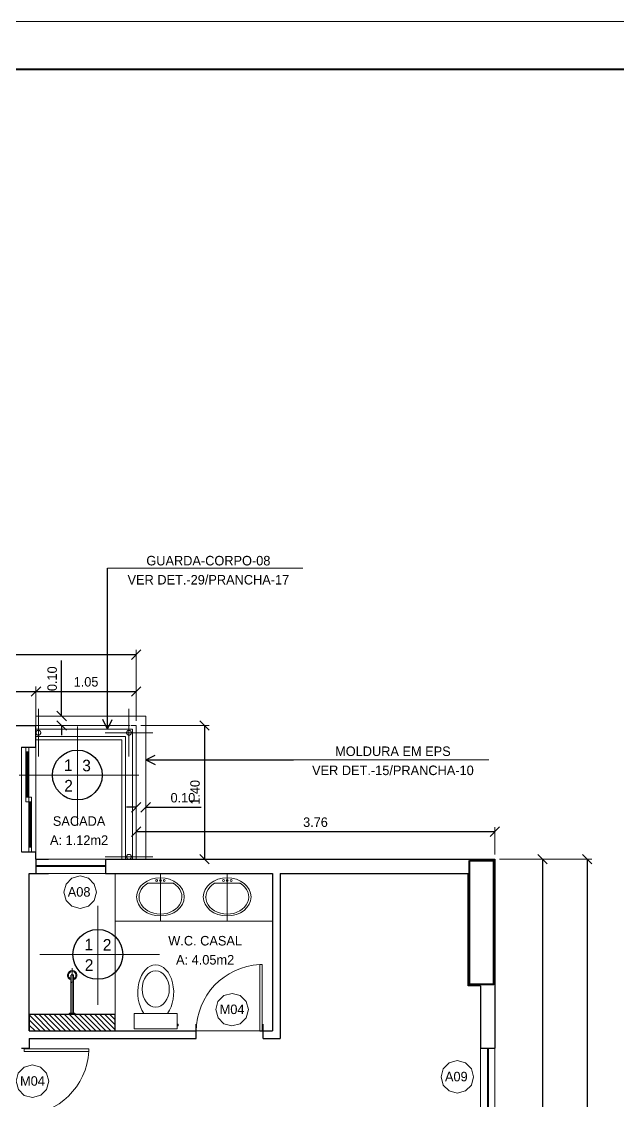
# Model space of a CAD drawing. Header units: metres. Extents: x 2.9 to 62.3, y 8 to 50.1.
# Drawn here: x 45.66 to 51.92, y 38.75 to 50.07 of the extents above; entities that cross this region are included whole.
import ezdxf

# ---------------------------------------------------------------- set-up
doc = ezdxf.new("R2010")
doc.units = ezdxf.units.M
doc.header["$MEASUREMENT"] = 0
for name, pattern in [('DGN Style 2', [0.98853, 0.593118, -0.395412]), ('DGN Style 3', [1.383942, 0.98853, -0.395412]), ('DGN Style 4', [1.582636, 0.790824, -0.395412, 0.00098853, -0.395412])]:
    doc.linetypes.add(name, pattern=pattern)
doc.layers.get('Defpoints').update_dxf_attribs({"lineweight": 0})
for name, color, linetype, lineweight in [('00-EDIFICACOES TÉRREO', 7, 'Continuous', 0), ('24 - Textos Gerais', 7, 'Continuous', 0), ('CORNIJAS_VAR NA PLANTA PTIPO 1', 7, 'Continuous', 0), ('Level 1', 7, 'Continuous', 0), ('Level 12', 7, 'Continuous', 0), ('Level 14', 7, 'Continuous', 0), ('Level 15', 7, 'Continuous', 0), ('Level 24-1', 7, 'Continuous', 0), ('Level 3', 7, 'Continuous', 0), ('Level 36', 7, 'Continuous', 0), ('Level 43', 7, 'Continuous', 0), ('Level 44', 7, 'Continuous', 0), ('Level 45', 7, 'Continuous', 0), ('Level 50', 7, 'Continuous', 0), ('Level 63', 7, 'Continuous', 0), ('Level 7', 7, 'Continuous', 0), ('Level 8', 7, 'Continuous', 0)]:
    doc.layers.add(name, color=color, linetype=linetype, lineweight=lineweight)
doc.styles.add('Style-INTL_ENGINEERING', font='INTL_ENGINEERING.shx')
doc.dimstyles.get("Standard").update_dxf_attribs({"dimtxt": 0.18, "dimasz": 0.18, "dimexe": 0.18, "dimexo": 0.0625, "dimgap": 0.09, "dimtad": 0, "dimtih": 1, "dimtoh": 1, "dimdec": 4, "dimzin": 1, "dimdsep": 46, "dimtxsty": 'Standard', "dimcen": 0, "dimadec": 0, "dimazin": 0, "dimtfac": 1, "dimtdec": 4, "dimtofl": 0, "dimtmove": 0, "dimatfit": 3, "dimfxl": 0, "dimtolj": 1, "dimtzin": 1, "dimarcsym": 0})

# ---------------------------------------------------------------- blocks, each defined once
blk = doc.blocks.new('_Oblique')
at = {"color": 0, "linetype": 'ByBlock', "lineweight": -2}
blk.add_line((0.5, 0.5), (-0.5, -0.5), dxfattribs=at)
blk = doc.blocks.new('*D236')
at = {"layer": 'Defpoints', "color": 0, "linetype": 'Continuous', "lineweight": 0}
for p in [(45.815, 43.047), (43.015, 42.689), (45.815, 42.689)]:
    blk.add_point(p, dxfattribs=at)
at = {"layer": 'Level 43', "color": 2, "linetype": 'Continuous', "lineweight": 0}
for p, q in [((43.015, 42.739), (43.015, 43.097)), ((45.815, 42.739), (45.815, 43.097))]:
    blk.add_line(p, q, dxfattribs=at)
at = {"layer": 'Level 43', "color": 0, "linetype": 'Continuous', "lineweight": -2}
blk.add_line((43.015, 43.047), (45.815, 43.047), dxfattribs=at)
at = {"layer": 'Level 43', "color": 0, "linetype": 'Continuous', "lineweight": -2, "xscale": 0.0995, "yscale": 0.0995, "zscale": 0.0995, "rotation": 180}
blk.add_blockref('_Oblique', (43.015, 43.047), dxfattribs=at)
at = {"layer": 'Level 43', "color": 0, "linetype": 'Continuous', "lineweight": -2, "xscale": 0.0995, "yscale": 0.0995, "zscale": 0.0995}
blk.add_blockref('_Oblique', (45.815, 43.047), dxfattribs=at)
at = {"layer": 'Level 43', "color": 0, "linetype": 'Continuous', "lineweight": 0, "insert": (44.415, 43.147), "char_height": 0.0995, "attachment_point": 5, "style": 'Style-INTL_ENGINEERING'}
blk.add_mtext('2.80', dxfattribs=at)
blk = doc.blocks.new('*D237')
at = {"layer": 'Defpoints', "color": 0, "linetype": 'Continuous', "lineweight": 0}
for p in [(46.865, 43.047), (45.815, 42.689), (46.865, 42.689)]:
    blk.add_point(p, dxfattribs=at)
at = {"layer": 'Level 43', "color": 2, "linetype": 'Continuous', "lineweight": 0}
for p, q in [((45.815, 42.739), (45.815, 43.097)), ((46.865, 42.739), (46.865, 43.097))]:
    blk.add_line(p, q, dxfattribs=at)
at = {"layer": 'Level 43', "color": 0, "linetype": 'Continuous', "lineweight": -2}
blk.add_line((45.815, 43.047), (46.865, 43.047), dxfattribs=at)
at = {"layer": 'Level 43', "color": 0, "linetype": 'Continuous', "lineweight": -2, "xscale": 0.0995, "yscale": 0.0995, "zscale": 0.0995, "rotation": 180}
blk.add_blockref('_Oblique', (45.815, 43.047), dxfattribs=at)
at = {"layer": 'Level 43', "color": 0, "linetype": 'Continuous', "lineweight": -2, "xscale": 0.0995, "yscale": 0.0995, "zscale": 0.0995}
blk.add_blockref('_Oblique', (46.865, 43.047), dxfattribs=at)
at = {"layer": 'Level 43', "color": 0, "linetype": 'Continuous', "lineweight": 0, "insert": (46.34, 43.147), "char_height": 0.0995, "attachment_point": 5, "style": 'Style-INTL_ENGINEERING'}
blk.add_mtext('1.05', dxfattribs=at)
blk = doc.blocks.new('*D238')
at = {"layer": 'Defpoints', "color": 0, "linetype": 'Continuous', "lineweight": 0}
for p in [(46.865, 43.433), (33.725, 43.137), (46.865, 42.689)]:
    blk.add_point(p, dxfattribs=at)
at = {"layer": 'Level 43', "color": 2, "linetype": 'Continuous', "lineweight": 0}
for p, q in [((33.725, 43.187), (33.725, 43.483)), ((46.865, 42.739), (46.865, 43.483))]:
    blk.add_line(p, q, dxfattribs=at)
at = {"layer": 'Level 43', "color": 0, "linetype": 'Continuous', "lineweight": -2}
blk.add_line((33.725, 43.433), (46.865, 43.433), dxfattribs=at)
at = {"layer": 'Level 43', "color": 0, "linetype": 'Continuous', "lineweight": -2, "xscale": 0.0995, "yscale": 0.0995, "zscale": 0.0995, "rotation": 180}
blk.add_blockref('_Oblique', (33.725, 43.433), dxfattribs=at)
at = {"layer": 'Level 43', "color": 0, "linetype": 'Continuous', "lineweight": -2, "xscale": 0.0995, "yscale": 0.0995, "zscale": 0.0995}
blk.add_blockref('_Oblique', (46.865, 43.433), dxfattribs=at)
at = {"layer": 'Level 43', "color": 0, "linetype": 'Continuous', "lineweight": 0, "insert": (40.295, 43.533), "char_height": 0.0995, "attachment_point": 5, "style": 'Style-INTL_ENGINEERING'}
blk.add_mtext('13.14', dxfattribs=at)
blk = doc.blocks.new('*D287')
at = {"layer": 'Defpoints', "color": 0, "linetype": 'Continuous', "lineweight": 0}
for p in [(46.86455, 42.68904), (46.86455, 41.28904), (47.58161, 41.28904)]:
    blk.add_point(p, dxfattribs=at)
at = {"layer": 'Level 43', "color": 2, "linetype": 'Continuous', "lineweight": 0}
for p, q in [((46.91405, 42.68904), (47.63111, 42.68904)), ((46.91405, 41.28904), (47.63111, 41.28904))]:
    blk.add_line(p, q, dxfattribs=at)
at = {"layer": 'Level 43', "color": 0, "linetype": 'Continuous', "lineweight": -2}
blk.add_line((47.58161, 42.68904), (47.58161, 41.28904), dxfattribs=at)
at = {"layer": 'Level 43', "color": 0, "linetype": 'Continuous', "lineweight": -2, "xscale": 0.0995, "yscale": 0.0995, "zscale": 0.0995}
for p, rotation in [((47.58161, 42.68904), 90), ((47.58161, 41.28904), 270)]:
    blk.add_blockref('_Oblique', p, dxfattribs=dict(at, rotation=rotation))
at = {"layer": 'Level 43', "color": 0, "linetype": 'Continuous', "lineweight": 0, "insert": (47.48236, 41.98904), "char_height": 0.0995, "attachment_point": 5, "rotation": 90, "style": 'Style-INTL_ENGINEERING'}
blk.add_mtext('1.40', dxfattribs=at)
blk = doc.blocks.new('*D288')
at = {"layer": 'Defpoints', "color": 0, "linetype": 'Continuous', "lineweight": 0}
for p in [(50.62455, 41.28904), (50.62455, 34.57904), (51.12446, 34.57904)]:
    blk.add_point(p, dxfattribs=at)
at = {"layer": 'Level 43', "color": 2, "linetype": 'Continuous', "lineweight": 0}
for p, q in [((50.67405, 41.28904), (51.17396, 41.28904)), ((50.67405, 34.57904), (51.17396, 34.57904))]:
    blk.add_line(p, q, dxfattribs=at)
at = {"layer": 'Level 43', "color": 0, "linetype": 'Continuous', "lineweight": -2}
blk.add_line((51.12446, 41.28904), (51.12446, 34.57904), dxfattribs=at)
at = {"layer": 'Level 43', "color": 0, "linetype": 'Continuous', "lineweight": -2, "xscale": 0.0995, "yscale": 0.0995, "zscale": 0.0995}
for p, rotation in [((51.12446, 41.28904), 90), ((51.12446, 34.57904), 270)]:
    blk.add_blockref('_Oblique', p, dxfattribs=dict(at, rotation=rotation))
at = {"layer": 'Level 43', "color": 0, "linetype": 'Continuous', "lineweight": 0, "insert": (51.02521, 37.93404), "char_height": 0.0995, "attachment_point": 5, "rotation": 90, "style": 'Style-INTL_ENGINEERING'}
blk.add_mtext('6.71', dxfattribs=at)
blk = doc.blocks.new('*D291')
at = {"layer": 'Defpoints', "color": 0, "linetype": 'Continuous', "lineweight": 0}
for p in [(50.62455, 41.28904), (50.62455, 33.52904), (51.59113, 33.52904)]:
    blk.add_point(p, dxfattribs=at)
at = {"layer": 'Level 43', "color": 2, "linetype": 'Continuous', "lineweight": 0}
for p, q in [((50.67405, 41.28904), (51.64063, 41.28904)), ((50.67405, 33.52904), (51.64063, 33.52904))]:
    blk.add_line(p, q, dxfattribs=at)
at = {"layer": 'Level 43', "color": 0, "linetype": 'Continuous', "lineweight": -2}
blk.add_line((51.59113, 41.28904), (51.59113, 33.52904), dxfattribs=at)
at = {"layer": 'Level 43', "color": 0, "linetype": 'Continuous', "lineweight": -2, "xscale": 0.0995, "yscale": 0.0995, "zscale": 0.0995}
for p, rotation in [((51.59113, 41.28904), 90), ((51.59113, 33.52904), 270)]:
    blk.add_blockref('_Oblique', p, dxfattribs=dict(at, rotation=rotation))
at = {"layer": 'Level 43', "color": 0, "linetype": 'Continuous', "lineweight": 0, "insert": (51.49188, 37.40904), "char_height": 0.0995, "attachment_point": 5, "rotation": 90, "style": 'Style-INTL_ENGINEERING'}
blk.add_mtext('7.76', dxfattribs=at)
blk = doc.blocks.new('*D292')
at = {"layer": 'Defpoints', "color": 0, "linetype": 'Continuous', "lineweight": 0}
for p in [(46.86455, 41.98904), (46.86455, 41.57613), (50.62455, 41.28904)]:
    blk.add_point(p, dxfattribs=at)
at = {"layer": 'Level 43', "color": 2, "linetype": 'Continuous', "lineweight": 0}
for p, q in [((46.86455, 41.93954), (46.86455, 41.52663)), ((50.62455, 41.33854), (50.62455, 41.62563))]:
    blk.add_line(p, q, dxfattribs=at)
at = {"layer": 'Level 43', "color": 0, "linetype": 'Continuous', "lineweight": -2}
blk.add_line((50.62455, 41.57613), (46.86455, 41.57613), dxfattribs=at)
at = {"layer": 'Level 43', "color": 0, "linetype": 'Continuous', "lineweight": -2, "xscale": 0.0995, "yscale": 0.0995, "zscale": 0.0995, "rotation": 180}
blk.add_blockref('_Oblique', (46.86455, 41.57613), dxfattribs=at)
at = {"layer": 'Level 43', "color": 0, "linetype": 'Continuous', "lineweight": -2, "xscale": 0.0995, "yscale": 0.0995, "zscale": 0.0995}
blk.add_blockref('_Oblique', (50.62455, 41.57613), dxfattribs=at)
at = {"layer": 'Level 43', "color": 0, "linetype": 'Continuous', "lineweight": 0, "insert": (48.74455, 41.67538), "char_height": 0.0995, "attachment_point": 5, "style": 'Style-INTL_ENGINEERING'}
blk.add_mtext('3.76', dxfattribs=at)
blk = doc.blocks.new('*U413')
at = {"layer": '00-EDIFICACOES TÉRREO', "color": 4, "linetype": 'Continuous', "lineweight": 0, "flags": 128}
blk.add_lwpolyline([(0.00342, 0), (0.00294, 0.00172), (0.00172, 0.00296), (0, 0.00342), (-0.00171, 0.00296), (-0.00296, 0.00172), (-0.00341, 0), (-0.00294, -0.00171), (-0.00172, -0.00295), (-0.00001, -0.00341), (0.00173, -0.00294), (0.00295, -0.00171)], close=True, dxfattribs=at)
at = {"layer": '00-EDIFICACOES TÉRREO', "color": 4, "linetype": 'Continuous', "lineweight": 0, "style": 'Style-INTL_ENGINEERING'}
blk.add_text('M04', height=0.001999, rotation=359.9999, dxfattribs=at).set_placement((-0.00259, -0.00093))
blk = doc.blocks.new('*U415')
at = {"layer": '00-EDIFICACOES TÉRREO', "color": 4, "linetype": 'Continuous', "lineweight": 0, "flags": 128}
blk.add_lwpolyline([(0.00342, 0), (0.00294, 0.00172), (0.00172, 0.00296), (0, 0.00342), (-0.00171, 0.00296), (-0.00296, 0.00172), (-0.00341, 0), (-0.00294, -0.00171), (-0.00172, -0.00295), (-0.00001, -0.00341), (0.00173, -0.00294), (0.00295, -0.00171)], close=True, dxfattribs=at)
at = {"layer": '00-EDIFICACOES TÉRREO', "color": 4, "linetype": 'Continuous', "lineweight": 0, "style": 'Style-INTL_ENGINEERING'}
blk.add_text('A08', height=0.001999, rotation=359.9999, dxfattribs=at).set_placement((-0.00259, -0.00093))
blk = doc.blocks.new('*U416')
at = {"layer": '00-EDIFICACOES TÉRREO', "color": 4, "linetype": 'Continuous', "lineweight": 0, "flags": 128}
blk.add_lwpolyline([(0.00342, 0), (0.00294, 0.00172), (0.00172, 0.00296), (0, 0.00342), (-0.00171, 0.00296), (-0.00296, 0.00172), (-0.00341, 0), (-0.00294, -0.00171), (-0.00172, -0.00295), (-0.00001, -0.00341), (0.00173, -0.00294), (0.00295, -0.00171)], close=True, dxfattribs=at)
at = {"layer": '00-EDIFICACOES TÉRREO', "color": 4, "linetype": 'Continuous', "lineweight": 0, "style": 'Style-INTL_ENGINEERING'}
blk.add_text('A09', height=0.001999, rotation=359.9999, dxfattribs=at).set_placement((-0.00259, -0.00093))
blk = doc.blocks.new('TerminatorOpen')
at = {"color": 0, "linetype": 'ByBlock', "lineweight": -2}
for q in [(-1, 0.5), (-1, 0), (-1, -0.5)]:
    blk.add_line((0, 0), q, dxfattribs=at)
blk = doc.blocks.new('INDESP_6')
at = {"layer": 'Level 3', "color": 131, "linetype": 'Continuous', "lineweight": 0}
for p, q in [((0.01506, -0.01302), (0.01507, 0.01257)), ((0.00001, 0), (0.03099, 0))]:
    blk.add_line(p, q, dxfattribs=at)
at = {"layer": 'Level 3', "color": 131, "linetype": 'Continuous', "lineweight": 13}
blk.add_line((0.0221, 0), (0.02213, 0.00002), dxfattribs=at)
at = {"layer": 'Level 3', "color": 131, "linetype": 'Continuous', "lineweight": 30}
blk.add_circle((0.01505, 0.00001), 0.00645, dxfattribs=at)
at = {"layer": 'Level 3', "color": 131, "linetype": 'Continuous', "lineweight": 30, "style": 'Style-INTL_ENGINEERING'}
for s, p in [('1', (0.01159, 0.00105)), ('3', (0.01633, 0.00098)), ('2', (0.01167, -0.00425))]:
    blk.add_text(s, height=0.003, rotation=0, dxfattribs=at).set_placement(p)
blk = doc.blocks.new('INDESP_7')
at = {"layer": 'Level 3', "color": 131, "linetype": 'Continuous', "lineweight": 0}
for p, q in [((0.01506, -0.01302), (0.01507, 0.01257)), ((0.00001, 0), (0.03099, 0))]:
    blk.add_line(p, q, dxfattribs=at)
at = {"layer": 'Level 3', "color": 131, "linetype": 'Continuous', "lineweight": 13}
blk.add_line((0.0221, 0), (0.02213, 0.00002), dxfattribs=at)
at = {"layer": 'Level 3', "color": 131, "linetype": 'Continuous', "lineweight": 30}
blk.add_circle((0.01505, 0.00001), 0.00645, dxfattribs=at)
at = {"layer": 'Level 3', "color": 131, "linetype": 'Continuous', "lineweight": 30, "style": 'Style-INTL_ENGINEERING'}
for s, p in [('1', (0.01159, 0.00105)), ('2', (0.01633, 0.00098)), ('2', (0.01167, -0.00425))]:
    blk.add_text(s, height=0.003, rotation=0, dxfattribs=at).set_placement(p)
blk = doc.blocks.new('*D436')
at = {"layer": 'Defpoints', "color": 0, "linetype": 'Continuous', "lineweight": 0}
for p in [(46.434, 42.789), (46.084, 42.689), (46.434, 42.689)]:
    blk.add_point(p, dxfattribs=at)
at = {"layer": 'Level 43', "color": 0, "linetype": 'Continuous', "lineweight": -2}
for p, q in [((46.084, 42.789), (46.084, 43.371)), ((46.084, 42.689), (46.084, 42.59))]:
    blk.add_line(p, q, dxfattribs=at)
at = {"layer": 'Level 43', "color": 2, "linetype": 'Continuous', "lineweight": 0}
for p, q in [((46.384, 42.789), (46.035, 42.789)), ((46.384, 42.689), (46.035, 42.689))]:
    blk.add_line(p, q, dxfattribs=at)
at = {"layer": 'Level 43', "color": 0, "linetype": 'Continuous', "lineweight": -2, "xscale": 0.0995, "yscale": 0.0995, "zscale": 0.0995}
for p, rotation in [((46.084, 42.789), 270), ((46.084, 42.689), 90)]:
    blk.add_blockref('_Oblique', p, dxfattribs=dict(at, rotation=rotation))
at = {"layer": 'Level 43', "color": 0, "linetype": 'Continuous', "lineweight": 0, "insert": (45.985, 43.18), "char_height": 0.0995, "attachment_point": 5, "rotation": 90, "style": 'Style-INTL_ENGINEERING'}
blk.add_mtext('0.10', dxfattribs=at)
blk = doc.blocks.new('*D437')
at = {"layer": 'Defpoints', "color": 0, "linetype": 'Continuous', "lineweight": 0}
for p in [(46.865, 42.162), (46.965, 42.162), (46.965, 41.832)]:
    blk.add_point(p, dxfattribs=at)
at = {"layer": 'Level 43', "color": 2, "linetype": 'Continuous', "lineweight": 0}
for p, q in [((46.865, 42.112), (46.865, 41.783)), ((46.965, 42.112), (46.965, 41.783))]:
    blk.add_line(p, q, dxfattribs=at)
at = {"layer": 'Level 43', "color": 0, "linetype": 'Continuous', "lineweight": -2}
for p, q in [((46.865, 41.832), (46.765, 41.832)), ((46.965, 41.832), (47.547, 41.832))]:
    blk.add_line(p, q, dxfattribs=at)
at = {"layer": 'Level 43', "color": 0, "linetype": 'Continuous', "lineweight": -2, "xscale": 0.0995, "yscale": 0.0995, "zscale": 0.0995}
blk.add_blockref('_Oblique', (46.865, 41.832), dxfattribs=at)
at = {"layer": 'Level 43', "color": 0, "linetype": 'Continuous', "lineweight": -2, "xscale": 0.0995, "yscale": 0.0995, "zscale": 0.0995, "rotation": 180}
blk.add_blockref('_Oblique', (46.965, 41.832), dxfattribs=at)
at = {"layer": 'Level 43', "color": 0, "linetype": 'Continuous', "lineweight": 0, "insert": (47.355, 41.932), "char_height": 0.0995, "attachment_point": 5, "style": 'Style-INTL_ENGINEERING'}
blk.add_mtext('0.10', dxfattribs=at)
blk = doc.blocks.new('SANCXP_5')
at = {"layer": '24 - Textos Gerais', "color": 172, "linetype": 'Continuous', "lineweight": 0}
for p, q in [((0.06, -0.449), (0.06, 0.449)), ((0.06, 0.449), (0.386, 0.449)), ((0.386, -0.449), (0.386, 0.449)), ((0.06, -0.449), (0.386, -0.449))]:
    blk.add_line(p, q, dxfattribs=at)
at = {"layer": '24 - Textos Gerais', "color": 172, "linetype": 'Continuous', "lineweight": 0, "flags": 128}
blk.add_lwpolyline([(0.125, -0.468), (0.16, -0.468), (0.16, -0.449), (0.125, -0.449)], close=True, dxfattribs=at)
at = {"layer": '24 - Textos Gerais', "color": 172, "linetype": 'Continuous', "lineweight": 0}
blk.add_ellipse((0.825, 0), major_axis=(-0.581, 0), ratio=0.649123, start_param=0.716078, end_param=5.567107, dxfattribs=at)
blk.add_ellipse((0.896, 0), major_axis=(-0.381, 0), ratio=0.746923, dxfattribs=at)
blk = doc.blocks.new('*U539')
at = {"layer": '24 - Textos Gerais', "color": 172, "linetype": 'Continuous', "lineweight": 13}
blk.add_line((-0.147, -0.136), (-0.147, 0.133), dxfattribs=at)
at = {"layer": '24 - Textos Gerais', "color": 172, "linetype": 'DGN Style 4', "lineweight": 13}
blk.add_line((-0.25, -0.001), (0.25, -0.001), dxfattribs=at)
at = {"layer": '24 - Textos Gerais', "color": 172, "linetype": 'Continuous', "lineweight": 13, "extrusion": (0, 0, -1)}
for centre in [(0.177, 0.039), (0.177, -0.001), (0.177, -0.041)]:
    blk.add_circle(centre, 0.01, dxfattribs=at)
blk.add_ellipse((-0.004, 0), major_axis=(0, 0.25), ratio=0.8, dxfattribs=at)
blk.add_ellipse((-0.003, -0.001), major_axis=(0, 0.225), ratio=0.8, start_param=5.350888, end_param=10.349301, dxfattribs=at)
at = {"layer": '24 - Textos Gerais', "color": 172, "linetype": 'Continuous', "lineweight": 13}
for p in [(-0.003, 0.224), (-0.003, 0.224), (-0.147, -0.136)]:
    blk.add_point(p, dxfattribs=at)
blk = doc.blocks.new('*U540')
at = {"layer": '24 - Textos Gerais', "color": 172, "linetype": 'Continuous', "lineweight": 13}
blk.add_line((-0.147, -0.136), (-0.147, 0.133), dxfattribs=at)
at = {"layer": '24 - Textos Gerais', "color": 172, "linetype": 'DGN Style 4', "lineweight": 13}
blk.add_line((-0.25, -0.001), (0.25, -0.001), dxfattribs=at)
at = {"layer": '24 - Textos Gerais', "color": 172, "linetype": 'Continuous', "lineweight": 13, "extrusion": (0, 0, -1)}
for centre in [(0.177, 0.039), (0.177, -0.001), (0.177, -0.041)]:
    blk.add_circle(centre, 0.01, dxfattribs=at)
blk.add_ellipse((-0.004, 0), major_axis=(0, 0.25), ratio=0.8, dxfattribs=at)
blk.add_ellipse((-0.003, -0.001), major_axis=(0, 0.225), ratio=0.8, start_param=5.350888, end_param=10.349301, dxfattribs=at)
at = {"layer": '24 - Textos Gerais', "color": 172, "linetype": 'Continuous', "lineweight": 13}
for p in [(-0.003, 0.224), (-0.003, 0.224), (-0.147, -0.136)]:
    blk.add_point(p, dxfattribs=at)
blk = doc.blocks.new('*U541')
at = {"layer": '24 - Textos Gerais', "color": 172, "linetype": 'Continuous', "lineweight": 0}
for p, q in [((-0.244, 0.035), (-0.244, -0.035)), ((-0.244, 0.035), (-0.239, 0.035)), ((-0.239, 0.035), (-0.239, -0.035)), ((-0.229, 0.025), (-0.239, 0.035)), ((-0.229, -0.025), (-0.229, 0.025)), ((0.168, 0.012), (-0.229, 0.012)), ((-0.244, -0.035), (-0.239, -0.035)), ((-0.239, -0.035), (-0.229, -0.025)), ((0.168, -0.013), (-0.229, -0.013))]:
    blk.add_line(p, q, dxfattribs=at)
at = {"layer": '24 - Textos Gerais', "color": 172, "linetype": 'DGN Style 4', "lineweight": 13}
blk.add_line((0.244, 0), (-0.244, 0), dxfattribs=at)
at = {"layer": '24 - Textos Gerais', "color": 172, "linetype": 'Continuous', "lineweight": 0, "extrusion": (0, 0, -1)}
for centre in [(-0.088, 0), (-0.168, 0)]:
    blk.add_arc(centre, 0.0125, 90, 270, dxfattribs=at)
at = {"layer": '24 - Textos Gerais', "color": 172, "linetype": 'Continuous', "lineweight": 0}
for radius, start, end in [(0.05, 194.4775, 165.5225), (0.04, 198.21, 161.79)]:
    blk.add_arc((0.168, 0), radius, start, end, dxfattribs=at)
blk.add_point((0.168, 0.011), dxfattribs=at)
blk = doc.blocks.new('*U497')
at = {"layer": 'Level 36', "color": 172, "linetype": 'Continuous', "lineweight": 13}
for p, q in [((16.145, 1.58), (16.145, 3.23)), ((16.145, 2.73), (17.795, 2.73)), ((16.145, 2.73), (17.795, 2.73))]:
    blk.add_line(p, q, dxfattribs=at)
at = {"layer": '24 - Textos Gerais', "color": 172, "linetype": 'Continuous', "lineweight": 13, "extrusion": (0, 0, -1), "rotation": 270}
for name, p in [('*U539', (-16.619, 2.98)), ('*U540', (-17.319, 2.98))]:
    blk.add_blockref(name, p, dxfattribs=at)
at = {"layer": '24 - Textos Gerais', "color": 172, "linetype": 'Continuous', "lineweight": 0, "xscale": 0.5000000000216841, "yscale": 0.5000000000216841, "zscale": 0.5000000000216841, "rotation": 89.99946639056465}
blk.add_blockref('SANCXP_5', (16.57, 1.57), dxfattribs=at)
at = {"layer": '24 - Textos Gerais', "color": 172, "linetype": 'Continuous', "lineweight": 0, "extrusion": (0, 0, -1), "rotation": 90}
blk.add_blockref('*U541', (-15.695, 1.994), dxfattribs=at)
blk = doc.blocks.new('P70D_1')
at = {"layer": 'Level 14', "color": 7, "linetype": 'Continuous', "lineweight": 13}
for p, q in [((0.035, 0.705), (0.01, 0.705)), ((0.01, 0.705), (0.01, 0.025)), ((0.035, 0.025), (0.035, 0.705)), ((0.01, 0.025), (0.035, 0.025))]:
    blk.add_line(p, q, dxfattribs=at)
blk.add_ellipse((0.007, 0.032), major_axis=(0.661, -0.214), ratio=0.965677, start_param=0.313159, end_param=1.833935, dxfattribs=at)
at = {"layer": 'Level 7', "color": 7, "linetype": 'Continuous', "lineweight": 30}
for p, q in [((0, 0), (0, 0.08)), ((0.7, 0), (0.7, 0.08))]:
    blk.add_line(p, q, dxfattribs=at)
blk = doc.blocks.new('J140B1')
at = {"layer": 'Level 15', "color": 7, "linetype": 'Continuous', "lineweight": 40}
blk.add_line((0, 0.075), (3, 0.075), dxfattribs=at)
at = {"layer": 'Level 7', "color": 7, "linetype": 'Continuous', "lineweight": 30}
for p, q in [((0, 0), (0, 0.15)), ((3, 0), (3, 0.15))]:
    blk.add_line(p, q, dxfattribs=at)
at = {"layer": 'Level 7', "color": 7, "linetype": 'Continuous', "lineweight": 0}
for p, q in [((0, 0.15), (3, 0.15)), ((0, 0), (3, 0))]:
    blk.add_line(p, q, dxfattribs=at)
blk = doc.blocks.new('*U553')
at = {"layer": '00-EDIFICACOES TÉRREO', "color": 7, "linetype": 'Continuous', "lineweight": 13, "flags": 128}
for points in [[(-0.03002, 0.54999), (-0.03002, 0.5), (-0.00004, 0.49999), (-0.00002, 0.54998)], [(-0.03, 0.02499), (-0.03002, 0.5), (-0.02002, 0.5), (-0.01998, 0.025)], [(-0.01004, 0.5), (-0.01, 0.02498), (0, 0.02501), (-0.00004, 0.49999)], [(-0.03, -0.02499), (-0.03, 0.02499), (0, 0.02501), (0, -0.025)], [(-0.00002, 0.02497), (-0.00004, -0.02501), (0.02996, -0.02501), (0.02996, 0.02498)], [(0, -0.50002), (-0.00004, -0.02501), (0.01, -0.02499), (0.00998, -0.5)], [(0.01996, -0.02502), (0.01998, -0.50002), (0.02998, -0.50001), (0.02996, -0.02501)], [(0, -0.55001), (0, -0.50002), (0.02998, -0.50001), (0.02998, -0.55002)]]:
    blk.add_lwpolyline(points, close=True, dxfattribs=at)
at = {"layer": 'CORNIJAS_VAR NA PLANTA PTIPO 1', "color": 7, "linetype": 'Continuous', "lineweight": 0}
for p, q in [((-0.07506, 0.55), (-0.07502, -0.55002)), ((0.07502, 0.55001), (0.07506, -0.55001))]:
    blk.add_line(p, q, dxfattribs=at)
at = {"layer": 'CORNIJAS_VAR NA PLANTA PTIPO 1', "color": 7, "linetype": 'Continuous', "lineweight": 30, "flags": 128}
for points in [[(-0.07506, 0.55), (0.07502, 0.55001)], [(-0.07504, -0.55001), (0.07504, -0.55001)]]:
    blk.add_lwpolyline(points, dxfattribs=at)
blk = doc.blocks.new('P70D')
at = {"layer": 'Level 14', "color": 7, "linetype": 'Continuous', "lineweight": 13}
for p, q in [((0.035, 0.775), (0.01, 0.775)), ((0.01, 0.775), (0.01, 0.075)), ((0.035, 0.075), (0.035, 0.775)), ((0.01, 0.075), (0.035, 0.075))]:
    blk.add_line(p, q, dxfattribs=at)
blk.add_arc((0, 0.075), 0.7, 0, 87.134, dxfattribs=at)
at = {"layer": 'Level 7', "color": 7, "linetype": 'Continuous', "lineweight": 30}
for p, q in [((0, 0), (0, 0.15)), ((0.7, 0), (0.7, 0.15))]:
    blk.add_line(p, q, dxfattribs=at)
blk = doc.blocks.new('*U591')
at = {"layer": 'Level 1', "color": 3, "linetype": 'DGN Style 4', "lineweight": 0}
for p, q in [((0, 0.25), (0, -0.25)), ((0.25, 0), (-0.25, 0))]:
    blk.add_line(p, q, dxfattribs=at)
at = {"layer": 'Level 50', "color": 190, "linetype": 'DGN Style 2', "lineweight": 0}
blk.add_circle((0, 0), 0.025, dxfattribs=at)
blk = doc.blocks.new('*U592')
at = {"layer": 'Level 1', "color": 3, "linetype": 'DGN Style 4', "lineweight": 0}
blk.add_line((0, 0.25), (0, -0.25), dxfattribs=at)
at = {"layer": 'Level 50', "color": 190, "linetype": 'DGN Style 2', "lineweight": 0}
blk.add_circle((0, 0), 0.025, dxfattribs=at)
blk = doc.blocks.new('*U593')
at = {"layer": 'Level 1', "color": 3, "linetype": 'DGN Style 4', "lineweight": 0}
blk.add_line((0.25, 0), (-0.25, 0), dxfattribs=at)
at = {"layer": 'Level 50', "color": 190, "linetype": 'DGN Style 2', "lineweight": 0}
blk.add_circle((0, 0), 0.025, dxfattribs=at)
blk = doc.blocks.new('*U556')
at = {"layer": 'CORNIJAS_VAR NA PLANTA PTIPO 1', "color": 7, "linetype": 'Continuous', "lineweight": 13, "flags": 128}
blk.add_lwpolyline([(16.465, 2.968), (16.465, 4.468), (15.315, 4.468), (15.315, 4.368)], dxfattribs=at)
at = {"layer": 'Level 50', "color": 190, "linetype": 'Continuous', "lineweight": 13, "flags": 128}
for points in [[(15.315, 4.33), (16.327, 4.33), (16.327, 2.968)], [(15.315, 4.255), (16.252, 4.255), (16.252, 2.968)]]:
    blk.add_lwpolyline(points, dxfattribs=at)
at = {"layer": 'Level 7', "color": 7, "linetype": 'Continuous', "lineweight": 13, "flags": 128}
blk.add_lwpolyline([(15.315, 4.218), (16.215, 4.218), (16.215, 2.968)], dxfattribs=at)
at = {"layer": 'Level 8', "color": 7, "linetype": 'DGN Style 3', "lineweight": 0, "flags": 128}
blk.add_lwpolyline([(15.315, 4.368), (16.365, 4.368), (16.365, 2.968)], dxfattribs=at)
at = {"layer": 'Level 50', "color": 190, "linetype": 'DGN Style 2', "lineweight": 0}
for name, p in [('*U592', (15.34, 4.293)), ('*U591', (16.29, 4.293)), ('*U593', (16.29, 2.993))]:
    blk.add_blockref(name, p, dxfattribs=at)

msp = doc.modelspace()

# ---------------------------------------------------------------- linework, layer by layer
at = {"layer": 'CORNIJAS_VAR NA PLANTA PTIPO 1', "color": 7, "linetype": 'Continuous', "lineweight": 30}
for p, q in [((43.015, 42.689), (45.815, 42.689)), ((45.815, 42.464), (45.815, 42.689)), ((45.815, 41.289), (45.815, 41.364)), ((45.815, 41.289), (45.945, 41.289)), ((46.545, 41.289), (50.625, 41.289)), ((50.625, 41.289), (50.625, 39.309)), ((45.745, 39.489), (45.745, 41.139)), ((45.745, 41.139), (45.945, 41.139)), ((46.545, 41.139), (48.295, 41.139)), ((48.295, 41.139), (48.295, 39.489)), ((48.375, 41.139), (48.375, 39.409)), ((48.375, 41.139), (50.345, 41.139)), ((50.475, 39.96), (50.475, 39.309)), ((45.745, 39.489), (47.495, 39.489)), ((45.745, 39.409), (45.745, 39.309)), ((45.745, 39.409), (47.495, 39.409)), ((48.195, 39.489), (48.295, 39.489)), ((48.195, 39.409), (48.375, 39.409))]:
    msp.add_line(p, q, dxfattribs=at)
at = {"layer": 'CORNIJAS_VAR NA PLANTA PTIPO 1', "color": 7, "linetype": 'Continuous', "lineweight": 0}
msp.add_line((48.195, 39.489), (47.495, 39.489), dxfattribs=at)
at = {"layer": 'CORNIJAS_VAR NA PLANTA PTIPO 1', "color": 7, "linetype": 'Continuous', "lineweight": 30, "flags": 128}
msp.add_lwpolyline([(50.475, 39.96), (50.345, 39.96), (50.345, 41.139)], dxfattribs=at)
at = {"layer": 'Level 12', "color": 2, "linetype": 'Continuous', "lineweight": 13}
for p, q in [((48.612, 44.34), (46.564, 44.34)), ((50.563, 42.33), (48.515, 42.33))]:
    msp.add_line(p, q, dxfattribs=at)
at = {"layer": 'Level 15', "color": 7, "linetype": 'Continuous', "lineweight": 40}
msp.add_line((46.545, 41.214), (45.815, 41.214), dxfattribs=at)
at = {"layer": 'Level 24-1', "color": 7, "linetype": 'DGN Style 2', "lineweight": 0, "flags": 128}
msp.add_lwpolyline([(33.725, 41.939), (38.035, 41.939), (38.035, 42.689), (46.865, 42.689), (46.865, 41.289), (50.625, 41.289), (50.625, 34.579), (49.925, 34.579), (49.925, 34.079), (49.375, 33.529), (39.847, 33.529), (39.227, 32.909), (31.911, 32.909), (31.694, 33.126), (29.305, 33.126), (29.088, 32.909), (21.772, 32.909), (21.152, 33.529), (11.625, 33.529), (11.075, 34.079), (11.075, 34.579), (10.375, 34.579), (10.375, 41.289), (14.135, 41.289), (14.135, 42.689), (22.965, 42.689), (22.965, 41.939), (27.274, 41.939), (27.274, 46.725), (33.724, 46.725), (33.725, 41.939)], dxfattribs=at)
at = {"layer": 'Level 44', "color": 1, "linetype": 'Continuous', "lineweight": 40, "flags": 128}
msp.add_lwpolyline([(50.36, 41.275), (50.61, 41.275), (50.61, 39.975), (50.36, 39.975)], close=True, dxfattribs=at)
at = {"layer": 'Level 45', "color": 6, "linetype": 'Continuous', "lineweight": 0}
for p, q in [((45.912, 39.489), (45.745, 39.656)), ((45.965, 39.489), (45.795, 39.659)), ((46.018, 39.489), (45.848, 39.659)), ((46.071, 39.489), (45.901, 39.659)), ((46.124, 39.489), (45.954, 39.659)), ((46.177, 39.489), (46.007, 39.659)), ((46.23, 39.489), (46.06, 39.659)), ((46.283, 39.489), (46.113, 39.659)), ((46.336, 39.489), (46.166, 39.659)), ((46.389, 39.489), (46.219, 39.659)), ((46.442, 39.489), (46.272, 39.659)), ((46.495, 39.489), (46.325, 39.659)), ((46.548, 39.489), (46.378, 39.659)), ((46.601, 39.489), (46.431, 39.659)), ((46.645, 39.499), (46.484, 39.659)), ((46.645, 39.552), (46.537, 39.659)), ((46.645, 39.605), (46.59, 39.659)), ((46.645, 39.658), (46.643, 39.659)), ((45.859, 39.489), (45.745, 39.603)), ((45.806, 39.489), (45.745, 39.55)), ((45.753, 39.489), (45.745, 39.497))]:
    msp.add_line(p, q, dxfattribs=at)
at = {"layer": 'Level 45', "color": 6, "linetype": 'Continuous', "lineweight": 30, "flags": 128}
msp.add_lwpolyline([(46.645, 39.489), (46.645, 39.659), (45.745, 39.659), (45.745, 39.489)], close=True, dxfattribs=at)
at = {"layer": 'Level 63', "color": 131, "linetype": 'Continuous', "lineweight": 40}
msp.add_line((4.149, 49.569), (61.85, 49.569), dxfattribs=at)
at = {"layer": 'Level 63', "color": 131, "linetype": 'Continuous', "lineweight": 0, "flags": 128}
msp.add_lwpolyline([(62.35, 50.069), (2.899, 50.069), (2.899, 8.019), (62.35, 8.019)], close=True, dxfattribs=at)
at = {"layer": 'Level 63', "color": 131, "linetype": 'Continuous', "lineweight": 13, "flags": 128}
msp.add_lwpolyline([(56.85, 8.518), (4.149, 8.518), (4.149, 49.569), (56.85, 49.569)], close=True, dxfattribs=at)
at = {"layer": 'Level 7', "color": 7, "linetype": 'Continuous', "lineweight": 30}
for p, q in [((45.815, 41.289), (45.815, 41.139)), ((46.545, 41.289), (46.545, 41.139))]:
    msp.add_line(p, q, dxfattribs=at)
at = {"layer": 'Level 7', "color": 7, "linetype": 'Continuous', "lineweight": 0}
for p, q in [((46.545, 41.289), (45.815, 41.289)), ((46.545, 41.139), (45.815, 41.139))]:
    msp.add_line(p, q, dxfattribs=at)

# ---------------------------------------------------------------- block references
at = {"layer": '00-EDIFICACOES TÉRREO', "color": 4, "linetype": 'Continuous', "lineweight": 0, "xscale": 50.00000000487893, "yscale": 50.00000000487893, "zscale": 50.00000000487893, "rotation": 0.0008004141529982}
for name, p in [('*U415', (46.278, 40.942)), ('*U413', (47.87, 39.711)), ('*U416', (50.231, 39.006)), ('*U413', (45.778, 38.96))]:
    msp.add_blockref(name, p, dxfattribs=at)
at = {"layer": 'CORNIJAS_VAR NA PLANTA PTIPO 1', "color": 7, "linetype": 'Continuous', "lineweight": 13}
msp.add_blockref('*U556', (30.5, 38.321), dxfattribs=at)
at = {"layer": 'CORNIJAS_VAR NA PLANTA PTIPO 1', "color": 7, "linetype": 'Continuous', "lineweight": 0}
msp.add_blockref('*U553', (45.74, 41.914), dxfattribs=at)
at = {"layer": 'Level 3', "color": 131, "linetype": 'Continuous', "lineweight": 30, "xscale": 40.50002794240174, "yscale": 40.50002794240174, "zscale": 40.50002794240174, "rotation": 0.0006587766262007}
for name, p in [('INDESP_6', (45.639, 42.17)), ('INDESP_7', (45.854, 40.29))]:
    msp.add_blockref(name, p, dxfattribs=at)
at = {"layer": 'Level 36', "color": 172, "linetype": 'Continuous', "lineweight": 13}
msp.add_blockref('*U497', (30.5, 37.909), dxfattribs=at)
at = {"layer": 'Level 7', "color": 7, "linetype": 'Continuous', "lineweight": 30}
for name, p, xscale, yscale, rotation in [('P70D', (48.195, 39.409), 1.000004656718364, -1.000004656718364, 180.0008004104257), ('P70D_1', (45.665, 39.309), 1.000004656718361, 1.000004656718361, 269.9991995895742), ('J140B1', (50.475, 39.309), 0.9999953433792164, 0.9999953433792164, 270)]:
    msp.add_blockref(name, p, dxfattribs=dict(at, xscale=xscale, yscale=yscale, rotation=rotation))

# ---------------------------------------------------------------- texts
at = {"layer": 'Level 12', "color": 2, "linetype": 'Continuous', "lineweight": 13, "char_height": 0.1, "attachment_point": 5, "line_spacing_factor": 1.200006, "style": 'Style-INTL_ENGINEERING'}
for s, insert in [('GUARDA-CORPO-08\\PVER DET.-29/PRANCHA-17\\P', (47.622, 44.317)), ('MOLDURA EM EPS\\PVER DET.-15/PRANCHA-10\\P', (49.556, 42.319)), ('SACADA\\PA: 1.12m2\\P', (46.267, 41.588)), ('W.C. CASAL\\PA: 4.05m2\\P', (47.588, 40.333))]:
    msp.add_mtext(s, dxfattribs=dict(at, insert=insert))

# ---------------------------------------------------------------- dimensions: what is measured, and where the dimension line sits
at = {"layer": 'Level 43', "color": 2, "linetype": 'Continuous', "lineweight": 0}
for base, p1, p2, picture, middle in [((46.865, 43.433), (33.725, 43.137), (46.865, 42.689), '*D238', (40.295, 43.533)), ((45.815, 43.047), (43.015, 42.689), (45.815, 42.689), '*D236', (44.415, 43.147)), ((46.865, 43.047), (45.815, 42.689), (46.865, 42.689), '*D237', (46.34, 43.147))]:
    dim = msp.add_linear_dim(base=base, p1=p1, p2=p2, dimstyle='Standard', override={"dimtxt": 0.0995, "dimasz": 0.0995, "dimexe": 0.0495, "dimexo": 0.0495, "dimgap": 0.0495, "dimtad": 1, "dimtih": 0, "dimtoh": 0, "dimdec": 2, "dimzin": 3, "dimtxsty": 'Style-INTL_ENGINEERING', "dimblk": 'Oblique', "dimclre": 2, "dimtdec": 2, "dimatfit": 1, "dimfrac": 2, "dimtolj": 0, "dimtzin": 3, "dimlwe": 0}, dxfattribs=at)
    dim.commit()
    dim.dimension.update_dxf_attribs({"geometry": picture, "text_midpoint": middle})
dim = msp.add_linear_dim(base=(46.084, 42.689), p1=(46.434, 42.789), p2=(46.434, 42.689), angle=270, dimstyle='Standard', override={"dimtxt": 0.0995, "dimasz": 0.0995, "dimexe": 0.0495, "dimexo": 0.0495, "dimgap": 0.0495, "dimtad": 1, "dimtih": 0, "dimtoh": 0, "dimdec": 2, "dimzin": 3, "dimtxsty": 'Style-INTL_ENGINEERING', "dimblk": 'Oblique', "dimclre": 2, "dimtdec": 2, "dimatfit": 1, "dimfrac": 2, "dimtolj": 0, "dimtzin": 3, "dimlwe": 0}, dxfattribs=at)
dim.commit()
dim.dimension.update_dxf_attribs({"geometry": '*D436', "text_midpoint": (46.084, 43.18), "dimtype": 160})
for base, p1, p2, angle, override, picture, middle in [((47.582, 41.289), (46.865, 42.689), (46.865, 41.289), 270, {"dimtxt": 0.0995, "dimasz": 0.0995, "dimexe": 0.0495, "dimexo": 0.0495, "dimgap": 0.0495, "dimtad": 1, "dimtih": 0, "dimtoh": 0, "dimdec": 2, "dimzin": 3, "dimtxsty": 'Style-INTL_ENGINEERING', "dimblk": 'Oblique', "dimclre": 2, "dimtdec": 2, "dimatfit": 1, "dimtolj": 0, "dimtzin": 3, "dimlwe": 0}, '*D287', (47.482, 41.989)), ((46.865, 41.576), (50.625, 41.289), (46.865, 41.989), 180, {"dimtxt": 0.0995, "dimasz": 0.0995, "dimexe": 0.0495, "dimexo": 0.0495, "dimgap": 0.0495, "dimtad": 1, "dimtih": 0, "dimtoh": 0, "dimdec": 2, "dimzin": 3, "dimtxsty": 'Style-INTL_ENGINEERING', "dimblk": 'Oblique', "dimclre": 2, "dimtdec": 2, "dimatfit": 1, "dimfrac": 2, "dimtolj": 0, "dimtzin": 3, "dimlwe": 0}, '*D292', (48.745, 41.675)), ((51.124, 34.579), (50.625, 41.289), (50.625, 34.579), 270, {"dimtxt": 0.0995, "dimasz": 0.0995, "dimexe": 0.0495, "dimexo": 0.0495, "dimgap": 0.0495, "dimtad": 1, "dimtih": 0, "dimtoh": 0, "dimdec": 2, "dimzin": 3, "dimtxsty": 'Style-INTL_ENGINEERING', "dimblk": 'Oblique', "dimclre": 2, "dimtdec": 2, "dimatfit": 1, "dimtolj": 0, "dimtzin": 3, "dimlwe": 0}, '*D288', (51.025, 37.934)), ((51.591, 33.529), (50.625, 41.289), (50.625, 33.529), 270, {"dimtxt": 0.0995, "dimasz": 0.0995, "dimexe": 0.0495, "dimexo": 0.0495, "dimgap": 0.0495, "dimtad": 1, "dimtih": 0, "dimtoh": 0, "dimdec": 2, "dimzin": 3, "dimtxsty": 'Style-INTL_ENGINEERING', "dimblk": 'Oblique', "dimclre": 2, "dimtdec": 2, "dimatfit": 1, "dimtolj": 0, "dimtzin": 3, "dimlwe": 0}, '*D291', (51.492, 37.409))]:
    dim = msp.add_linear_dim(base=base, p1=p1, p2=p2, angle=angle, dimstyle='Standard', override=override, dxfattribs=at)
    dim.commit()
    dim.dimension.update_dxf_attribs({"geometry": picture, "text_midpoint": middle})
dim = msp.add_linear_dim(base=(46.965, 41.832), p1=(46.865, 42.162), p2=(46.965, 42.162), dimstyle='Standard', override={"dimtxt": 0.0995, "dimasz": 0.0995, "dimexe": 0.0495, "dimexo": 0.0495, "dimgap": 0.0495, "dimtad": 1, "dimtih": 0, "dimtoh": 0, "dimdec": 2, "dimzin": 3, "dimtxsty": 'Style-INTL_ENGINEERING', "dimblk": 'Oblique', "dimclre": 2, "dimtdec": 2, "dimatfit": 1, "dimfrac": 2, "dimtolj": 0, "dimtzin": 3, "dimlwe": 0}, dxfattribs=at)
dim.commit()
dim.dimension.update_dxf_attribs({"geometry": '*D437', "text_midpoint": (47.355, 41.832), "dimtype": 160})

# ---------------------------------------------------------------- leaders
at = {"layer": 'Level 12', "color": 2, "linetype": 'Continuous', "lineweight": 13}
for points in [[(46.564, 42.652), (46.564, 44.34)], [(46.965, 42.33), (48.515, 42.33)]]:
    msp.add_leader(points, dimstyle='Standard', override={"dimtxt": 0.0995, "dimasz": 0.0995, "dimgap": 0, "dimtad": 1, "dimtxsty": 'Style-INTL_ENGINEERING', "dimldrblk": 'TerminatorOpen'}, dxfattribs=at)

doc.saveas('drawing.dxf')
